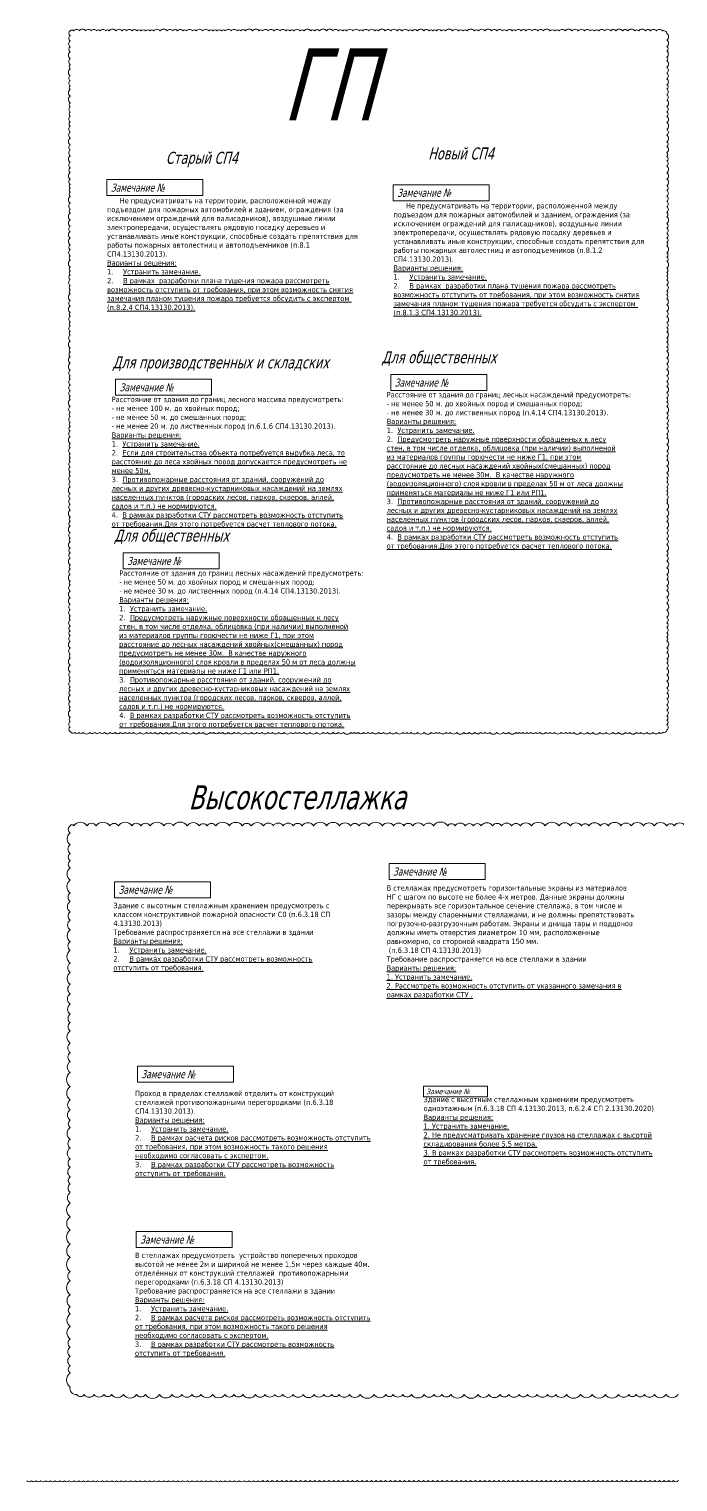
# Model space of a CAD drawing. Header units: millimetres. Extents: x -204396 to 1997851, y -2958255 to 237418.
# Drawn here: x 763094 to 836097, y -46772 to 116664 of the extents above; entities that cross this region are included whole.
import ezdxf

# ---------------------------------------------------------------- set-up
doc = ezdxf.new("R2010")
doc.units = ezdxf.units.MM
doc.layers.add('экспертиза', color=1, linetype='Continuous', lineweight=0)
doc.layers.add('экспертиза ДУ', color=1, linetype='Continuous', lineweight=0)
doc.styles.add('ЭКСПЕРТИЗА', font='tahoma.ttf')

msp = doc.modelspace()

# ---------------------------------------------------------------- linework, layer by layer
at = {"layer": 'экспертиза', "color": 2}
msp.add_lwpolyline([(767723, 116456, 0.5205671), (767723, 115923, 0.5205671), (767723, 115343, 0.5205671), (767723, 114662, 0.5205671), (767723, 114120, 0.5205671), (767723, 113335, 0.5205671), (767723, 112690, 0.5205671), (767723, 112184, 0.5205671), (767723, 111420, 0.5205671), (767723, 110857, 0.5205671), (767723, 110297, 0.5205671), (767723, 109843, 0.5205671), (767723, 109132, 0.5205671), (767723, 108380, 0.5205671), (767723, 107885, 0.5205671), (767723, 107336, 0.5205671), (767723, 106831, 0.5205671), (767723, 106237, 0.5205671), (767723, 105725, 0.5205671), (767723, 105085, 0.5205671), (767723, 104391, 0.5205671), (767723, 103621, 0.5205671), (767723, 103051, 0.5205671), (767723, 102404, 0.5205671), (767723, 101663, 0.5205671), (767723, 101052, 0.5205671), (767723, 100510, 0.5205671), (767723, 99777, 0.5205671), (767723, 99194, 0.5205671), (767723, 98757, 0.5205671), (767723, 98301, 0.5205671), (767723, 97830, 0.5205671), (767723, 97070, 0.5205671), (767723, 96422, 0.5205671), (767723, 95960, 0.5205671), (767723, 95205, 0.5205671), (767723, 94462, 0.5205671), (767723, 93890, 0.5205671), (767723, 93148, 0.5205671), (767723, 92405, 0.5205671), (767723, 91857, 0.5205671), (767723, 91170, 0.5205671), (767723, 90680, 0.5205671), (767723, 89918, 0.5205671), (767723, 89440, 0.5205671), (767723, 89006, 0.5205671), (767723, 88470, 0.5205671), (767723, 87798, 0.5205671), (767723, 87322, 0.5205671), (767723, 86909, 0.5205671), (767723, 86120, 0.5205671), (767723, 85505, 0.5205671), (767723, 84770, 0.5205671), (767723, 84365, 0.5205671), (767723, 83731, 0.5205671), (767723, 83283, 0.5205671), (767723, 82651, 0.5205671), (767723, 82243, 0.5205671), (767723, 81571, 0.5205671), (767723, 80781, 0.5205671), (767723, 80320, 0.5205671), (767723, 79810, 0.5205671), (767723, 79063, 0.5205671), (767723, 78288, 0.5205671), (767723, 77686, 0.5205671), (767723, 77275, 0.5205671), (767723, 76638, 0.5205671), (767723, 75994, 0.5205671), (767723, 75380, 0.5205671), (767723, 74980, 0.5205671), (767723, 74216, 0.5205671), (767723, 73550, 0.5205671), (767723, 73049, 0.5205671), (767723, 72434, 0.5205671), (767723, 71961, 0.5205671), (767723, 71435, 0.5205671), (767723, 70817, 0.5205671), (767723, 70044, 0.5205671), (767723, 69566, 0.5205671), (767723, 68891, 0.5205671), (767723, 68427, 0.5205671), (767723, 68009, 0.5205671), (767723, 67415, 0.5205671), (767723, 66867, 0.5205671), (767723, 66397, 0.5205671), (767723, 65743, 0.5205671), (767723, 65190, 0.5205671), (767723, 64396, 0.5205671), (767723, 63826, 0.5205671), (767723, 63198, 0.5205671), (767723, 62555, 0.5205671), (767723, 61765, 0.5205671), (767723, 61264, 0.5205671), (767723, 60742, 0.5205671), (767723, 59997, 0.5205671), (767723, 59410, 0.5205671), (767723, 58983, 0.5205671), (767723, 58270, 0.5205671), (767723, 57739, 0.5205671), (767723, 57167, 0.5205671), (767723, 56383, 0.5205671), (767723, 55901, 0.5205671), (767723, 55328, 0.5205671), (767723, 54547, 0.5205671), (767723, 54140, 0.5205671), (767723, 53440, 0.5205671), (767723, 52700, 0.5205671), (767723, 51938, 0.5205671), (767723, 51351, 0.5205671), (767723, 50654, 0.5205671), (767723, 50216, 0.5205671), (767723, 49513, 0.5205671), (767723, 48983, 0.5205671), (767723, 48452, 0.5205671), (767723, 47792, 0.5205671), (767723, 47049, 0.5205671), (767723, 46364, 0.5205671), (767723, 45902, 0.5205671), (767723, 45105, 0.5205671), (767723, 44334, 0.5205671), (767723, 43742, 0.5205671), (767723, 43283, 0.5205671), (767723, 42692, 0.5205671), (767723, 42263, 0.5205671), (767723, 41745, 0.5205671), (767723, 41015, 0.5205671), (767723, 40439, 0.5205671), (767723, 40005, 0.5205671), (767723, 39255, 0.5205671), (767723, 38747, 0.5205671), (767723, 38166, 0.5205671), (767723, 37641, 0.5205671), (768228, 37551, 0.5205671), (768719, 37551, 0.5205671), (769167, 37551, 0.5205671), (769924, 37551, 0.5205671), (770482, 37551, 0.5205671), (771046, 37551, 0.5205671), (771577, 37551, 0.5205671), (772221, 37551, 0.5205671), (772778, 37551, 0.5205671), (773373, 37551, 0.5205671), (773922, 37551, 0.5205671), (774387, 37551, 0.5205671), (774831, 37551, 0.5205671), (775568, 37551, 0.5205671), (776300, 37551, 0.5205671), (776766, 37551, 0.5205671), (777247, 37551, 0.5205671), (777879, 37551, 0.5205671), (778529, 37551, 0.5205671), (779158, 37551, 0.5205671), (779606, 37551, 0.5205671), (780358, 37551, 0.5205671), (780821, 37551, 0.5205671), (781585, 37551, 0.5205671), (782222, 37551, 0.5205671), (782679, 37551, 0.5205671), (783454, 37551, 0.5205671), (783861, 37551, 0.5205671), (784461, 37551, 0.5205671), (784873, 37551, 0.5205671), (785511, 37551, 0.5205671), (786163, 37551, 0.5205671), (786665, 37551, 0.5205671), (787429, 37551, 0.5205671), (788107, 37551, 0.5205671), (788733, 37551, 0.5205671), (789292, 37551, 0.5205671), (789982, 37551, 0.5205671), (790482, 37551, 0.5205671), (791193, 37551, 0.5205671), (791803, 37551, 0.5205671), (792524, 37551, 0.5205671), (793074, 37551, 0.5205671), (793510, 37551, 0.5205671), (794000, 37551, 0.5205671), (794683, 37551, 0.5205671), (795448, 37551, 0.5205671), (796198, 37551, 0.5205671), (796664, 37551, 0.5205671), (797297, 37551, 0.5205671), (797903, 37551, 0.5205671), (798486, 37551, 0.5205671), (799286, 37551, 0.5205671), (799706, 37551, 0.5205671), (800126, 37551, 0.5205671), (800741, 37551, 0.5205671), (801239, 37551, 0.5205671), (801724, 37551, 0.5205671), (802416, 37551, 0.5205671), (802974, 37551, 0.5205671), (803691, 37551, 0.5205671), (804395, 37551, 0.5205671), (805161, 37551, 0.5205671), (805624, 37551, 0.5205671), (806096, 37551, 0.5205671), (806797, 37551, 0.5205671), (807560, 37551, 0.5205671), (808343, 37551, 0.5205671), (808873, 37551, 0.5205671), (809292, 37551, 0.5205671), (810005, 37551, 0.5205671), (810472, 37551, 0.5205671), (811214, 37551, 0.5205671), (812001, 37551, 0.5205671), (812600, 37551, 0.5205671), (813248, 37551, 0.5205671), (813913, 37551, 0.5205671), (814395, 37551, 0.5205671), (814924, 37551, 0.5205671), (815708, 37551, 0.5205671), (816471, 37551, 0.5205671), (817068, 37551, 0.5205671), (817844, 37551, 0.5205671), (818249, 37551, 0.5205671), (818671, 37551, 0.5205671), (819110, 37551, 0.5205671), (819544, 37551, 0.5205671), (820110, 37551, 0.5205671), (820562, 37551, 0.5205671), (821222, 37551, 0.5205671), (821711, 37551, 0.5205671), (822215, 37551, 0.5205671), (822968, 37551, 0.5205671), (823495, 37551, 0.5205671), (823932, 37551, 0.5205671), (824366, 37551, 0.5205671), (825148, 37551, 0.5205671), (825912, 37551, 0.5205671), (826533, 37551, 0.5205671), (827314, 37551, 0.5205671), (828015, 37551, 0.5205671), (828777, 37551, 0.5205671), (829425, 37551, 0.5205671), (830200, 37551, 0.5205671), (830658, 37551, 0.5205671), (831433, 37551, 0.5205671), (831894, 37551, 0.5205671), (832592, 37551, 0.5205671), (833271, 37551, 0.5205671), (833975, 37551, 0.5205671), (834382, 37551, 0.5205671), (834851, 37805, 0.5205671), (834851, 38416, 0.5205671), (834851, 38930, 0.5205671), (834851, 39408, 0.5205671), (834851, 40043, 0.5205671), (834851, 40645, 0.5205671), (834851, 41294, 0.5205671), (834851, 41982, 0.5205671), (834851, 42545, 0.5205671), (834851, 43306, 0.5205671), (834851, 43998, 0.5205671), (834851, 44737, 0.5205671), (834851, 45360, 0.5205671), (834851, 45834, 0.5205671), (834851, 46517, 0.5205671), (834851, 47061, 0.5205671), (834851, 47858, 0.5205671), (834851, 48285, 0.5205671), (834851, 48761, 0.5205671), (834851, 49338, 0.5205671), (834851, 49879, 0.5205671), (834851, 50495, 0.5205671), (834851, 51283, 0.5205671), (834851, 52080, 0.5205671), (834851, 52741, 0.5205671), (834851, 53521, 0.5205671), (834851, 54041, 0.5205671), (834851, 54760, 0.5205671), (834851, 55307, 0.5205671), (834851, 56058, 0.5205671), (834851, 56844, 0.5205671), (834851, 57436, 0.5205671), (834851, 57922, 0.5205671), (834851, 58676, 0.5205671), (834851, 59319, 0.5205671), (834851, 59966, 0.5205671), (834851, 60538, 0.5205671), (834851, 61278, 0.5205671), (834851, 61826, 0.5205671), (834851, 62608, 0.5205671), (834851, 63319, 0.5205671), (834851, 63723, 0.5205671), (834851, 64276, 0.5205671), (834851, 64703, 0.5205671), (834851, 65160, 0.5205671), (834851, 65717, 0.5205671), (834851, 66157, 0.5205671), (834851, 66740, 0.5205671), (834851, 67494, 0.5205671), (834851, 68204, 0.5205671), (834851, 68629, 0.5205671), (834851, 69200, 0.5205671), (834851, 69944, 0.5205671), (834851, 70674, 0.5205671), (834851, 71101, 0.5205671), (834851, 71764, 0.5205671), (834851, 72280, 0.5205671), (834851, 72920, 0.5205671), (834851, 73448, 0.5205671), (834851, 74211, 0.5205671), (834851, 74727, 0.5205671), (834851, 75145, 0.5205671), (834851, 75770, 0.5205671), (834851, 76460, 0.5205671), (834851, 77012, 0.5205671), (834851, 77667, 0.5205671), (834851, 78366, 0.5205671), (834851, 78996, 0.5205671), (834851, 79673, 0.5205671), (834851, 80421, 0.5205671), (834851, 80922, 0.5205671), (834851, 81447, 0.5205671), (834851, 81931, 0.5205671), (834851, 82598, 0.5205671), (834851, 83073, 0.5205671), (834851, 83627, 0.5205671), (834851, 84334, 0.5205671), (834851, 84927, 0.5205671), (834851, 85653, 0.5205671), (834851, 86323, 0.5205671), (834851, 86788, 0.5205671), (834851, 87235, 0.5205671), (834851, 87895, 0.5205671), (834851, 88450, 0.5205671), (834851, 88885, 0.5205671), (834851, 89297, 0.5205671), (834851, 89773, 0.5205671), (834851, 90536, 0.5205671), (834851, 91025, 0.5205671), (834851, 91508, 0.5205671), (834851, 92270, 0.5205671), (834851, 92671, 0.5205671), (834851, 93160, 0.5205671), (834851, 93685, 0.5205671), (834851, 94266, 0.5205671), (834851, 94787, 0.5205671), (834851, 95550, 0.5205671), (834851, 96037, 0.5205671), (834851, 96702, 0.5205671), (834851, 97284, 0.5205671), (834851, 97863, 0.5205671), (834851, 98513, 0.5205671), (834851, 99047, 0.5205671), (834851, 99785, 0.5205671), (834851, 100498, 0.5205671), (834851, 101252, 0.5205671), (834851, 101805, 0.5205671), (834851, 102336, 0.5205671), (834851, 102776, 0.5205671), (834851, 103462, 0.5205671), (834851, 103995, 0.5205671), (834851, 104724, 0.5205671), (834851, 105376, 0.5205671), (834851, 106146, 0.5205671), (834851, 106838, 0.5205671), (834851, 107331, 0.5205671), (834851, 107950, 0.5205671), (834851, 108694, 0.5205671), (834851, 109284, 0.5205671), (834851, 109908, 0.5205671), (834851, 110405, 0.5205671), (834851, 111072, 0.5205671), (834851, 111722, 0.5205671), (834851, 112370, 0.5205671), (834851, 113084, 0.5205671), (834851, 113515, 0.5205671), (834851, 114193, 0.5205671), (834851, 114710, 0.5205671), (834851, 115434, 0.5205671), (834851, 116169, 0.5205671), (834355, 116456, 0.5205671), (833679, 116456, 0.5205671), (833017, 116456, 0.5205671), (832433, 116456, 0.5205671), (831698, 116456, 0.5205671), (831240, 116456, 0.5205671), (830447, 116456, 0.5205671), (829870, 116456, 0.5205671), (829121, 116456, 0.5205671), (828540, 116456, 0.5205671), (827856, 116456, 0.5205671), (827207, 116456, 0.5205671), (826692, 116456, 0.5205671), (826193, 116456, 0.5205671), (825589, 116456, 0.5205671), (824871, 116456, 0.5205671), (824175, 116456, 0.5205671), (823411, 116456, 0.5205671), (822747, 116456, 0.5205671), (822229, 116456, 0.5205671), (821739, 116456, 0.5205671), (820950, 116456, 0.5205671), (820336, 116456, 0.5205671), (819675, 116456, 0.5205671), (818991, 116456, 0.5205671), (818455, 116456, 0.5205671), (817856, 116456, 0.5205671), (817448, 116456, 0.5205671), (816848, 116456, 0.5205671), (816326, 116456, 0.5205671), (815723, 116456, 0.5205671), (815126, 116456, 0.5205671), (814368, 116456, 0.5205671), (813673, 116456, 0.5205671), (813195, 116456, 0.5205671), (812396, 116456, 0.5205671), (811941, 116456, 0.5205671), (811410, 116456, 0.5205671), (810727, 116456, 0.5205671), (809964, 116456, 0.5205671), (809482, 116456, 0.5205671), (808940, 116456, 0.5205671), (808511, 116456, 0.5205671), (808100, 116456, 0.5205671), (807511, 116456, 0.5205671), (806782, 116456, 0.5205671), (806215, 116456, 0.5205671), (805768, 116456, 0.5205671), (805059, 116456, 0.5205671), (804504, 116456, 0.5205671), (803800, 116456, 0.5205671), (803159, 116456, 0.5205671), (802402, 116456, 0.5205671), (801991, 116456, 0.5205671), (801310, 116456, 0.5205671), (800662, 116456, 0.5205671), (800249, 116456, 0.5205671), (799542, 116456, 0.5205671), (798825, 116456, 0.5205671), (798384, 116456, 0.5205671), (797890, 116456, 0.5205671), (797296, 116456, 0.5205671), (796567, 116456, 0.5205671), (795783, 116456, 0.5205671), (795224, 116456, 0.5205671), (794790, 116456, 0.5205671), (794050, 116456, 0.5205671), (793592, 116456, 0.5205671), (792885, 116456, 0.5205671), (792468, 116456, 0.5205671), (791965, 116456, 0.5205671), (791315, 116456, 0.5205671), (790679, 116456, 0.5205671), (790017, 116456, 0.5205671), (789387, 116456, 0.5205671), (788975, 116456, 0.5205671), (788242, 116456, 0.5205671), (787459, 116456, 0.5205671), (786906, 116456, 0.5205671), (786482, 116456, 0.5205671), (785852, 116456, 0.5205671), (785182, 116456, 0.5205671), (784751, 116456, 0.5205671), (784222, 116456, 0.5205671), (783784, 116456, 0.5205671), (783329, 116456, 0.5205671), (782630, 116456, 0.5205671), (781906, 116456, 0.5205671), (781453, 116456, 0.5205671), (780837, 116456, 0.5205671), (780433, 116456, 0.5205671), (779809, 116456, 0.5205671), (779236, 116456, 0.5205671), (778636, 116456, 0.5205671), (777843, 116456, 0.5205671), (777122, 116456, 0.5205671), (776707, 116456, 0.5205671), (776204, 116456, 0.5205671), (775683, 116456, 0.5205671), (775247, 116456, 0.5205671), (774680, 116456, 0.5205671), (774091, 116456, 0.5205671), (773556, 116456, 0.5205671), (772865, 116456, 0.5205671), (772108, 116456, 0.5205671), (771706, 116456, 0.5205671), (771105, 116456, 0.5205671), (770699, 116456, 0.5205671), (770111, 116456, 0.5205671), (769474, 116456, 0.5205671), (768738, 116456, 0.5205671), (768111, 116456, 0.5205671)], format="xyb", close=True, dxfattribs=at)
at = {"layer": 'экспертиза', "lineweight": 0, "transparency": 33554687}
for points in [[(771849, 99724), (782649, 99724), (782649, 97924), (771849, 97924), (771849, 99724)], [(804067, 99141), (814867, 99141), (814867, 97341), (804067, 97341), (804067, 99141)]]:
    msp.add_lwpolyline(points, dxfattribs=at)
at = {"layer": 'экспертиза', "lineweight": 0}
for points in [[(772838, 77264), (783638, 77264), (783638, 75464), (772838, 75464), (772838, 77264)], [(803778, 77794), (814578, 77794), (814578, 75994), (803778, 75994), (803778, 77794)], [(773685, 57730), (784485, 57730), (784485, 55930), (773685, 55930), (773685, 57730)], [(803591, 22795), (814391, 22795), (814391, 20995), (803591, 20995), (803591, 22795)], [(772713, 20739), (783513, 20739), (783513, 18939), (772713, 18939), (772713, 20739)], [(775283, -4), (786083, -4), (786083, -1804), (775283, -1804), (775283, -4)], [(775143, -18609), (785943, -18609), (785943, -20409), (775143, -20409), (775143, -18609)]]:
    msp.add_lwpolyline(points, dxfattribs=at)
at = {"layer": 'экспертиза', "color": 2}
msp.add_lwpolyline([(836892, 27049, 0.5205671), (835687, 27049, 0.5205671), (834830, 27049, 0.5205671), (833435, 27049, 0.5205671), (832231, 27049, 0.5205671), (830839, 27049, 0.5205671), (829690, 27049, 0.5205671), (828274, 27049, 0.5205671), (827378, 27049, 0.5205671), (826071, 27049, 0.5205671), (825234, 27049, 0.5205671), (824004, 27049, 0.5205671), (822705, 27049, 0.5205671), (821149, 27049, 0.5205671), (819604, 27049, 0.5205671), (818367, 27049, 0.5205671), (817389, 27049, 0.5205671), (816251, 27049, 0.5205671), (815249, 27049, 0.5205671), (813963, 27049, 0.5205671), (813080, 27049, 0.5205671), (812177, 27049, 0.5205671), (811022, 27049, 0.5205671), (810193, 27049, 0.5205671), (808597, 27049, 0.5205671), (807493, 27049, 0.5205671), (806255, 27049, 0.5205671), (805249, 27049, 0.5205671), (804092, 27049, 0.5205671), (802855, 27049, 0.5205671), (801335, 27049, 0.5205671), (800219, 27049, 0.5205671), (799259, 27049, 0.5205671), (798021, 27049, 0.5205671), (796576, 27049, 0.5205671), (795097, 27049, 0.5205671), (793821, 27049, 0.5205671), (792804, 27049, 0.5205671), (791690, 27049, 0.5205671), (790580, 27049, 0.5205671), (789469, 27049, 0.5205671), (788085, 27049, 0.5205671), (787082, 27049, 0.5205671), (785630, 27049, 0.5205671), (784100, 27049, 0.5205671), (783116, 27049, 0.5205671), (782249, 27049, 0.5205671), (780882, 27049, 0.5205671), (779319, 27049, 0.5205671), (778255, 27049, 0.5205671), (776714, 27049, 0.5205671), (775685, 27049, 0.5205671), (774645, 27049, 0.5205671), (773154, 27049, 0.5205671), (772180, 27049, 0.5205671), (770644, 27049, 0.5205671), (769600, 27049, 0.5205671), (768135, 27049, 0.5205671), (767722, 27049, 0.5205671), (767722, 26206, 0.5205671), (767722, 24904, 0.5205671), (767722, 23939, 0.5205671), (767722, 23118, 0.5205671), (767722, 22287, 0.5205671), (767722, 20932, 0.5205671), (767722, 19479, 0.5205671), (767722, 18544, 0.5205671), (767722, 17338, 0.5205671), (767722, 16434, 0.5205671), (767722, 15327, 0.5205671), (767722, 14021, 0.5205671), (767722, 13035, 0.5205671), (767722, 11607, 0.5205671), (767722, 10526, 0.5205671), (767722, 9208, 0.5205671), (767722, 8151, 0.5205671), (767722, 6977, 0.5205671), (767722, 5838, 0.5205671), (767722, 4896, 0.5205671), (767722, 3979, 0.5205671), (767722, 2583, 0.5205671), (767722, 1515, 0.5205671), (767722, 528, 0.5205671), (767722, -715, 0.5205671), (767722, -2284, 0.5205671), (767722, -3796, 0.5205671), (767722, -4893, 0.5205671), (767722, -6067, 0.5205671), (767722, -6910, 0.5205671), (767722, -8247, 0.5205671), (767722, -9194, 0.5205671), (767722, -10444, 0.5205671), (767722, -11361, 0.5205671), (767722, -12438, 0.5205671), (767722, -13269, 0.5205671), (767722, -14193, 0.5205671), (767722, -15404, 0.5205671), (767722, -16948, 0.5205671), (767722, -18446, 0.5205671), (767722, -20024, 0.5205671), (767722, -21536, 0.5205671), (767722, -23112, 0.5205671), (767722, -24144, 0.5205671), (767722, -25708, 0.5205671), (767722, -27058, 0.5205671), (767722, -27873, 0.5205671), (767722, -29292, 0.5205671), (767722, -30692, 0.5205671), (767722, -31613, 0.5205671), (767722, -32651, 0.5205671), (767722, -33685, 0.5205671), (767722, -34522, 0.5205671), (767722, -36093, 0.5205671), (768460, -36953, 0.5205671), (769298, -36953, 0.5205671), (770430, -36953, 0.5205671), (771517, -36953, 0.5205671), (772379, -36953, 0.5205671), (773732, -36953, 0.5205671), (775181, -36953, 0.5205671), (776180, -36953, 0.5205671), (777774, -36953, 0.5205671), (779188, -36953, 0.5205671), (780287, -36953, 0.5205671), (781419, -36953, 0.5205671), (782428, -36953, 0.5205671), (783744, -36953, 0.5205671), (785125, -36953, 0.5205671), (786151, -36953, 0.5205671), (787154, -36953, 0.5205671), (788570, -36953, 0.5205671), (789666, -36953, 0.5205671), (790724, -36953, 0.5205671), (791627, -36953, 0.5205671), (792805, -36953, 0.5205671), (793914, -36953, 0.5205671), (795182, -36953, 0.5205671), (796243, -36953, 0.5205671), (797144, -36953, 0.5205671), (798000, -36953, 0.5205671), (799153, -36953, 0.5205671), (800358, -36953, 0.5205671), (801922, -36953, 0.5205671), (803241, -36953, 0.5205671), (804052, -36953, 0.5205671), (805134, -36953, 0.5205671), (806126, -36953, 0.5205671), (807544, -36953, 0.5205671), (808638, -36953, 0.5205671), (809552, -36953, 0.5205671), (810542, -36953, 0.5205671), (812060, -36953, 0.5205671), (813630, -36953, 0.5205671), (814829, -36953, 0.5205671), (816081, -36953, 0.5205671), (817072, -36953, 0.5205671), (818219, -36953, 0.5205671), (819179, -36953, 0.5205671), (820267, -36953, 0.5205671), (821422, -36953, 0.5205671), (822364, -36953, 0.5205671), (823570, -36953, 0.5205671), (825139, -36953, 0.5205671), (826455, -36953, 0.5205671), (827929, -36953, 0.5205671), (829415, -36953, 0.5205671), (830558, -36953, 0.5205671), (831391, -36953, 0.5205671), (832345, -36953, 0.5205671), (833441, -36953, 0.5205671), (834769, -36953, 0.5205671), (836108, -36953, 0.5205671)], format="xyb", dxfattribs=at)
at = {"layer": 'экспертиза'}
msp.add_lwpolyline([(807477, -2247), (814677, -2247), (814677, -3447), (807477, -3447), (807477, -2247)], dxfattribs=at)
msp.add_lwpolyline([(762845, -46634, 0.5205671), (763376, -46634, 0.5205671), (763907, -46634, 0.5205671), (764438, -46634, 0.5205671), (764970, -46633, 0.5205671), (765501, -46633, 0.5205671), (766032, -46633, 0.5205671), (766563, -46633, 0.5205671), (767094, -46633, 0.5205671), (767625, -46633, 0.5205671), (768156, -46633, 0.5205671), (768687, -46633, 0.5205671), (769219, -46633, 0.5205671), (769750, -46632, 0.5205671), (770281, -46632, 0.5205671), (770812, -46632, 0.5205671), (771343, -46632, 0.5205671), (771874, -46632, 0.5205671), (772405, -46632, 0.5205671), (772937, -46632, 0.5205671), (773468, -46632, 0.5205671), (773999, -46632, 0.5205671), (774530, -46631, 0.5205671), (775061, -46631, 0.5205671), (775592, -46631, 0.5205671), (776123, -46631, 0.5205671), (776655, -46631, 0.5205671), (777186, -46631, 0.5205671), (777717, -46631, 0.5205671), (778248, -46631, 0.5205671), (778779, -46631, 0.5205671), (779310, -46630, 0.5205671), (779841, -46630, 0.5205671), (780373, -46630, 0.5205671), (780904, -46630, 0.5205671), (781435, -46630, 0.5205671), (781966, -46630, 0.5205671), (782497, -46630, 0.5205671), (783028, -46630, 0.5205671), (783559, -46630, 0.5205671), (784091, -46630, 0.5205671), (784622, -46629, 0.5205671), (785153, -46629, 0.5205671), (785684, -46629, 0.5205671), (786215, -46629, 0.5205671), (786746, -46629, 0.5205671), (787277, -46629, 0.5205671), (787808, -46629, 0.5205671), (788340, -46629, 0.5205671), (788871, -46629, 0.5205671), (789402, -46628, 0.5205671), (789933, -46628, 0.5205671), (790464, -46628, 0.5205671), (790995, -46628, 0.5205671), (791526, -46628, 0.5205671), (792058, -46628, 0.5205671), (792589, -46628, 0.5205671), (793120, -46628, 0.5205671), (793651, -46628, 0.5205671), (794182, -46627, 0.5205671), (794713, -46627, 0.5205671), (795244, -46627, 0.5205671), (795776, -46627, 0.5205671), (796307, -46627, 0.5205671), (796838, -46627, 0.5205671), (797369, -46627, 0.5205671), (797900, -46627, 0.5205671), (798431, -46627, 0.5205671), (798962, -46626, 0.5205671), (799494, -46626, 0.5205671), (800025, -46626, 0.5205671), (800556, -46626, 0.5205671), (801087, -46626, 0.5205671), (801618, -46626, 0.5205671), (802149, -46626, 0.5205671), (802680, -46626, 0.5205671), (803212, -46626, 0.5205671), (803743, -46625, 0.5205671), (804274, -46625, 0.5205671), (804805, -46625, 0.5205671), (805336, -46625, 0.5205671), (805867, -46625, 0.5205671), (806398, -46625, 0.5205671), (806929, -46625, 0.5205671), (807461, -46625, 0.5205671), (807992, -46625, 0.5205671), (808523, -46624, 0.5205671), (809054, -46624, 0.5205671), (809585, -46624, 0.5205671), (810116, -46624, 0.5205671), (810647, -46624, 0.5205671), (811179, -46624, 0.5205671), (811710, -46624, 0.5205671), (812241, -46624, 0.5205671), (812772, -46624, 0.5205671), (813303, -46624, 0.5205671), (813834, -46623, 0.5205671), (814365, -46623, 0.5205671), (814897, -46623, 0.5205671), (815428, -46623, 0.5205671), (815959, -46623, 0.5205671), (816490, -46623, 0.5205671), (817021, -46623, 0.5205671), (817552, -46623, 0.5205671), (818083, -46623, 0.5205671), (818615, -46622, 0.5205671), (819146, -46622, 0.5205671), (819677, -46622, 0.5205671), (820208, -46622, 0.5205671), (820739, -46622, 0.5205671), (821270, -46622, 0.5205671), (821801, -46622, 0.5205671), (822333, -46622, 0.5205671), (822864, -46622, 0.5205671), (823395, -46621, 0.5205671), (823926, -46621, 0.5205671), (824457, -46621, 0.5205671), (824988, -46621, 0.5205671), (825519, -46621, 0.5205671), (826050, -46621, 0.5205671), (826582, -46621, 0.5205671), (827113, -46621, 0.5205671), (827644, -46621, 0.5205671), (828175, -46620, 0.5205671), (828706, -46620, 0.5205671), (829237, -46620, 0.5205671), (829768, -46620, 0.5205671), (830300, -46620, 0.5205671), (830831, -46620, 0.5205671), (831362, -46620, 0.5205671), (831893, -46620, 0.5205671), (832424, -46620, 0.5205671), (832955, -46619, 0.5205671), (833486, -46619, 0.5205671), (834018, -46619, 0.5205671), (834549, -46619, 0.5205671), (835080, -46619, 0.5205671), (835611, -46619, 0.5205671), (836142, -46619, 0.5205671)], format="xyb", dxfattribs=at)

# ---------------------------------------------------------------- texts
at = {"layer": 'экспертиза', "lineweight": 0, "ltscale": 100, "transparency": 33554687, "style": 'ЭКСПЕРТИЗА', "oblique": 14.99998, "width": 0.8}
for p in [(772299, 98374), (804517, 97791)]:
    msp.add_text('Замечание №', height=900, dxfattribs=at).set_placement(p)
at = {"layer": 'экспертиза', "lineweight": 0, "style": 'ЭКСПЕРТИЗА', "oblique": 14.99998, "width": 0.8}
for p in [(773288, 75914), (804228, 76444), (774135, 56380), (804041, 21445), (773163, 19389), (775733, -1354), (775593, -19959)]:
    msp.add_text('Замечание №', height=900, dxfattribs=at).set_placement(p)
at = {"layer": 'экспертиза', "style": 'ЭКСПЕРТИЗА', "oblique": 14.99998, "width": 0.8}
msp.add_text('Замечание № ', height=600, dxfattribs=at).set_placement((807777, -3147))
at = {"layer": 'экспертиза', "lineweight": 0, "ltscale": 100, "char_height": 600, "attachment_point": 1, "style": 'ЭКСПЕРТИЗА'}
for s, insert, width in [('\\pi1420.002;Не предусматривать на территории, расположенной между подъездом для пожарных автомобилей и зданием, ограждения (за исключением ограждений для палисадников), воздушные линии электропередачи, осуществлять рядовую посадку деревьев и устанавливать иные конструкции, способные создать препятствия для работы пожарных автолестниц и автоподъемников (п.8.1 СП4.13130.2013).\\P\\pi0;{\\L\\C6;Варианты решения:\\P\\pt1800;\\l1.^I\\LУстранить замечание.\\P\\l2.^I\\LВ рамках  разработки плана тушения пожара рассмотреть возможность отступить от требования, при этом возможность снятия замечания планом тушения пожара требуется обсудить с экспертом  (п.8.2.4 СП4.13130.2013).}', (771874, 97665), 28149.36), ('\\pi1420.002;Не предусматривать на территории, расположенной между подъездом для пожарных автомобилей и зданием, ограждения (за исключением ограждений для палисадников), воздушные линии электропередачи, осуществлять рядовую посадку деревьев и устанавливать иные конструкции, способные создать препятствия для работы пожарных автолестниц и автоподъемников (п.8.1.2 СП4.13130.2013).\\P\\pi0;{\\L\\C6;Варианты решения:\\P\\pt1800;\\l1.^I\\LУстранить замечание.\\P\\l2.^I\\LВ рамках  разработки плана тушения пожара рассмотреть возможность отступить от требования, при этом возможность снятия замечания планом тушения пожара требуется обсудить с экспертом  (п.8.1.3 СП4.13130.2013).}', (804092, 97082), 28149.36), ('Расстояние от здания до границ лесного массива предусмотреть:\\P- не менее 100 м. до хвойных пород;\\P- не менее 50 м. до смешанных пород;\\P- не менее 20 м. до лиственных пород (п.6.1.6 СП4.13130.2013).{\\L\\C6;\\PВарианты решения:\\P\\pt1200;\\l1.^I\\LУстранить замечание.\\P\\l2.^I\\LЕсли для строительства объекта потребуется вырубка леса, то расстояние до леса хвойных пород допускается предусмотреть не менее 50м.\\P\\l3.^I\\LПротивопожарные расстояния от зданий, сооружений до лесных и других древесно-кустарниковых насаждений на землях населенных пунктов (городских лесов, парков, скверов, аллей, садов и т.п.) не нормируются.\\P\\l4.^I\\LВ рамках разработки СТУ рассмотреть возможность отступить от требования.Для этого потребуется расчет теплового потока.}', (772392, 75300), 25338.67), ('Расстояние от здания до границ лесных насаждений предусмотреть:\\P- не менее 50 м. до хвойных пород и смешанных пород;\\P- не менее 30 м. до лиственных пород (п.4.14 СП4.13130.2013).{\\L\\C6;\\PВарианты решения:\\P\\pt1200;\\l1.^I\\LУстранить замечание.\\P\\l2.^I\\LПредусмотреть наружные поверхности обращенных к лесу стен, в том числе отделка, облицовка (при наличии) выполненой из материалов группы горючести не ниже Г1, при этом расстояние до лесных насаждений хвойных(смешанных) пород предусмотреть не менее 30м.  В качестве наружного (водоизоляционного) слоя кровли в пределах 50 м от леса должны применяться материалы не ниже\\~Г1\\~или\\~РП1.\\P\\l3.^I\\LПротивопожарные расстояния от зданий, сооружений до лесных и других древесно-кустарниковых насаждений на землях населенных пунктов (городских лесов, парков, скверов, аллей, садов и т.п.) не нормируются.\\P\\l4.^I\\LВ рамках разработки СТУ рассмотреть возможность отступить от требования.Для этого потребуется расчет теплового потока.}', (803332, 75830), 25338.67), ('Расстояние от здания до границ лесных насаждений предусмотреть:\\P- не менее 50 м. до хвойных пород и смешанных пород;\\P- не менее 30 м. до лиственных пород (п.4.14 СП4.13130.2013).{\\L\\C6;\\PВарианты решения:\\P\\pt1200;\\l1.^I\\LУстранить замечание.\\P\\l2.^I\\LПредусмотреть наружные поверхности обращенных к лесу стен, в том числе отделка, облицовка (при наличии) выполненой из материалов группы горючести не ниже Г1, при этом расстояние до лесных насаждений хвойных(смешанных) пород предусмотреть не менее 30м.  В качестве наружного (водоизоляционного) слоя кровли в пределах 50 м от леса должны применяться материалы не ниже\\~Г1\\~или\\~РП1.\\P\\l3.^I\\LПротивопожарные расстояния от зданий, сооружений до лесных и других древесно-кустарниковых насаждений на землях населенных пунктов (городских лесов, парков, скверов, аллей, садов и т.п.) не нормируются.\\P\\l4.^I\\LВ рамках разработки СТУ рассмотреть возможность отступить от требования.Для этого потребуется расчет теплового потока.}', (773239, 55766), 25338.67), ('В стеллажах предусмотреть горизонтальные экраны из материалов НГ с шагом по высоте не более 4-х метров. Данные экраны должны перекрывать все горизонтальное сечение стеллажа, в том числе и зазоры между спаренными стеллажами, и не должны препятствовать погрузочно-разгрузочным работам. Экраны и днища тары и поддонов должны иметь отверстия диаметром 10 мм, расположенные равномерно, со стороной квадрата 150 мм.\\P (п.6.3.18 СП 4.13130.2013)\\P{Требование распространяется на все стеллажи в здании\\P\\L\\C6;Варианты решения: \\P1. Устранить замечание.\\P2. Рассмотреть возможность отступить от указанного замечания в рамках разработки СТУ . }', (803324, 20340), 26915.28), ('\\pt1200;Проход в пределах стеллажей отделить от конструкций стеллажей противопожарными перегородками (п.6.3.18 СП4.13130.2013).{\\L\\C6;\\PВарианты решения:\\P\\pt1800;\\l1.^I\\LУстранить замечание.\\P\\l2.^I\\LВ рамках расчета рисков рассмотреть возможность отступить от требования, при этом возможность такого решения необходимо согласовать с экспертом.\\P\\l3.^I\\LВ рамках разработки СТУ рассмотреть возможность отступить от требования.}', (775027, -2762), 25338.67)]:
    msp.add_mtext(s, dxfattribs=dict(at, insert=insert, width=width))
at = {"layer": 'экспертиза', "lineweight": 0, "ltscale": 100, "transparency": 33554687, "char_height": 600, "width": 25338.67, "attachment_point": 1, "style": 'ЭКСПЕРТИЗА'}
for s, insert in [('Здание с высотным стеллажным хранением предусмотреть с классом конструктивной пожарной опасности С0 (п.6.3.18 СП 4.13130.2013)\\P{\\C1;Требование распространяется на все стеллажи в здании}\\P{\\L\\C6;Варианты решения: \\P\\pt1800;\\l1.^I\\LУстранить замечание.\\P\\l2.^I\\LВ рамках разработки СТУ рассмотреть возможность отступить от требования.\\P\\ptz;\\P\\pt4800;\\P\\pt1200; }', (772582, 18372)), ('Здание с высотным стеллажным хранением предусмотреть одноэтажным (п.6.3.18 СП 4.13130.2013, п.6.2.4 СП 2.13130.2020)\\P{\\L\\C6;Варианты решения: \\P1. Устранить замечание.\\P2. Не предусматривать хранение грузов на стеллажах с высотой складирования более 5,5 метра.\\P3. В рамках разработки СТУ рассмотреть возможность отступить от требования.}', (807477, -3447)), ('В стеллажах предусмотреть  устройство поперечных проходов высотой не менее 2м и шириной не менее 1,5м через каждые 40м. отделённых от конструкций стеллажей  противопожарными перегородками (п.6.3.18 СП 4.13130.2013)\\P{\\C1;Требование распространяется на все стеллажи в здании}\\P{\\L\\C6;Варианты решения: \\P\\pt1800;\\l1.^I\\LУстранить замечание.\\P\\l2.^I\\LВ рамках расчета рисков рассмотреть возможность отступить от требования, при этом возможность такого решения необходимо согласовать с экспертом.\\P\\l3.^I\\LВ рамках разработки СТУ рассмотреть возможность отступить от требования.\\P\\ptz;\\P\\pt4800;\\P\\pt1200; }', (775013, -20976))]:
    msp.add_mtext(s, dxfattribs=dict(at, insert=insert))
at = {"layer": 'экспертиза ДУ', "color": 2, "lineweight": 0, "style": 'ЭКСПЕРТИЗА', "oblique": 14.99998, "width": 0.8}
for s, height, p in [('ГП', 8100, (791618, 106389)), ('Новый СП4', 1350, (808009, 101993)), ('Старый СП4', 1350, (778483, 101508)), ('Для общественных', 1350, (802759, 79079)), ('Для производственных и складских', 1350, (772471, 78490)), ('Для общественных', 1350, (772666, 59015)), ('Высокостеллажка', 2700, (781037, 28906))]:
    msp.add_text(s, height=height, dxfattribs=at).set_placement(p)

doc.saveas('drawing.dxf')
